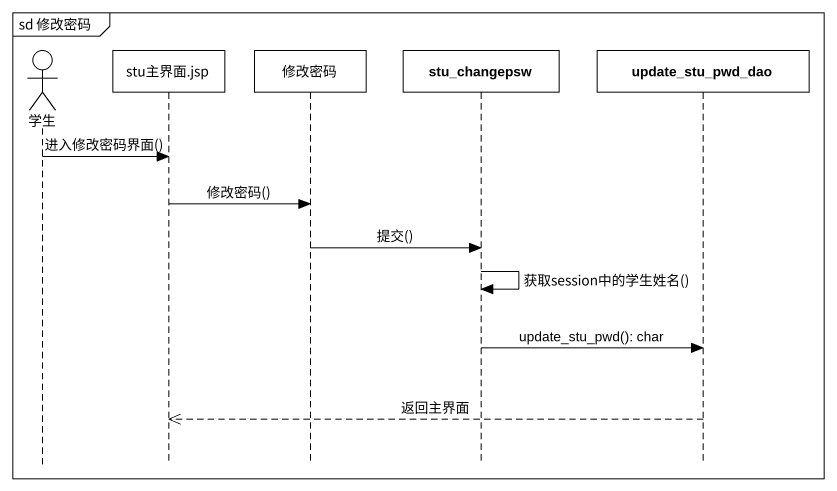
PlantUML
@startuml
mainframe sd 修改密码
hide footbox
actor 学生
participant "stu主界面.jsp" as stu主界面_jsp
participant 修改密码
participant stu_changepsw
participant update_stu_pwd_dao

学生 -> stu主界面_jsp : 进入修改密码界面()
stu主界面_jsp -> 修改密码 : 修改密码()
修改密码 -> stu_changepsw : 提交()
stu_changepsw -> stu_changepsw : 获取session中的学生姓名()
stu_changepsw -> update_stu_pwd_dao : update_stu_pwd(): char
update_stu_pwd_dao -->> stu主界面_jsp : 返回主界面
@enduml
